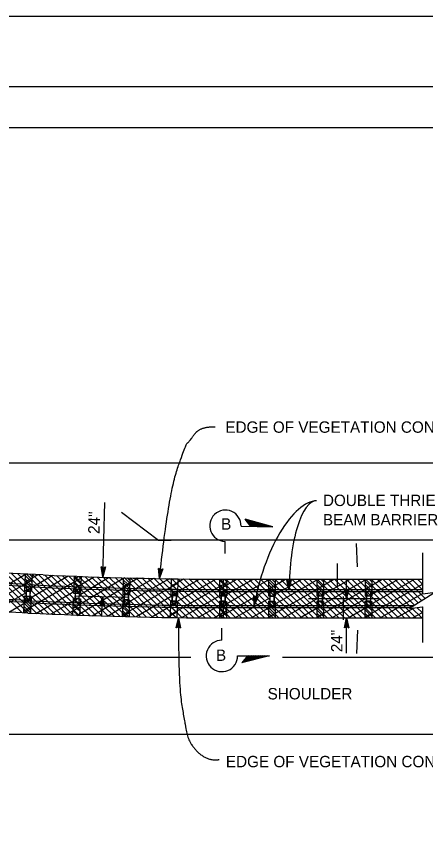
# Model space of a CAD drawing. Extents: x -893 to 867, y -474 to 712.
# Drawn here: x 29 to 280, y 201 to 712 of the extents above; entities that cross this region are included whole.
import ezdxf

# ---------------------------------------------------------------- set-up
doc = ezdxf.new("R2010")
doc.units = 0
for name, color, linetype in [('11 Undefined', 7, 'Continuous'), ('border_PLOTTING-ELEMENTS', 7, 'Continuous'), ('border_rw_22x34_Cut_Lines', 7, 'Continuous'), ('border_SHEET', 7, 'Continuous'), ('pp_PRESENTATION', 7, 'Continuous'), ('rd_ES', 7, 'Continuous'), ('rd_ETW', 7, 'Continuous'), ('tcd_BARRIER-THRIE-BEAM', 7, 'Continuous'), ('tcd_RAILING-anno', 7, 'Continuous')]:
    doc.layers.add(name, color=color, linetype=linetype)

msp = doc.modelspace()

# ---------------------------------------------------------------- linework, layer by layer
at = {"layer": '11 Undefined'}
for p, q in [((3.49, 351.54), (34.89, 369.66)), ((7.49, 370.83), (32.35, 345.97)), ((11.18, 370.67), (36.04, 345.81)), ((14.88, 370.51), (37.8, 347.59)), ((18.57, 370.36), (37.94, 350.98)), ((22.26, 370.2), (34.84, 357.62)), ((25.95, 370.04), (36.68, 359.31)), ((29.65, 369.89), (38.37, 361.16)), ((33.34, 369.73), (38.52, 364.55)), ((33.67, 352.83), (60.76, 368.47)), ((34.17, 364.66), (42.13, 369.26)), ((34.75, 359.23), (51.44, 368.86)), ((35.1, 369.56), (59.96, 344.69)), ((37.03, 369.57), (38.66, 367.94)), ((38.79, 369.4), (63.65, 344.54)), ((42.48, 369.24), (67.35, 344.38)), ((46.18, 369.08), (67.92, 347.34)), ((49.87, 368.93), (68.06, 350.73)), ((53.56, 368.77), (64.96, 357.37)), ((57.25, 368.61), (67.98, 357.88)), ((60.95, 368.46), (68.49, 360.91)), ((64.23, 366.41), (66.92, 368.02)), ((64.64, 368.3), (68.64, 364.3)), ((67.46, 368), (92.73, 343.55)), ((68.33, 368.14), (68.78, 367.69)), ((71.16, 367.91), (96.42, 343.46)), ((74.85, 367.81), (98.13, 345.29)), ((5.78, 347.09), (38.58, 366.02)), ((33.42, 346.91), (68.76, 367.32)), ((34.12, 363.47), (52.58, 345)), ((34.26, 366.86), (56.27, 344.85)), ((63.72, 348.61), (94.88, 367.29)), ((64.08, 360.49), (76.24, 367.78)), ((64.18, 364.23), (85.34, 343.74)), ((64.26, 367.62), (89.04, 343.65)), ((66.15, 344.24), (98.59, 363.69)), ((67.4, 356.65), (85.56, 367.53)), ((78.55, 367.72), (98.21, 348.68)), ((82.24, 367.62), (94.99, 355.28)), ((85.94, 367.52), (96.71, 357.1)), ((89.63, 367.43), (98.47, 358.87)), ((93.33, 367.33), (98.56, 362.27)), ((93.94, 344.37), (127.95, 364)), ((94.09, 350.23), (122.85, 366.83)), ((94.4, 361.95), (103.61, 367.27)), ((94.46, 364.56), (115.83, 343.2)), ((95.1, 367.47), (119.44, 343.12)), ((95.87, 357.02), (113.23, 367.05)), ((97.02, 367.23), (98.64, 365.66)), ((98.71, 367.38), (123.06, 343.03)), ((102.33, 367.3), (126.68, 342.95)), ((105.95, 367.22), (127.53, 345.64)), ((109.57, 367.13), (127.61, 349.09)), ((113.19, 367.05), (124.38, 355.86)), ((116.81, 366.97), (127.38, 356.39)), ((120.43, 366.88), (127.85, 359.46)), ((123.32, 344.58), (157.75, 364.46)), ((123.48, 350.44), (151.23, 366.47)), ((123.77, 362.16), (131.58, 366.67)), ((123.8, 356.4), (141.33, 366.52)), ((123.81, 363.7), (144.61, 342.91)), ((124.05, 366.8), (127.93, 362.92)), ((124.4, 366.65), (148.14, 342.91)), ((127.67, 366.71), (128.01, 366.38)), ((127.93, 366.66), (151.67, 342.92)), ((131.46, 366.67), (155.2, 342.93)), ((134.99, 366.67), (157.78, 343.87)), ((138.65, 366.54), (157.78, 347.42)), ((142.22, 366.52), (154.38, 354.35)), ((145.77, 366.49), (155.99, 356.28)), ((149.33, 366.47), (157.76, 358.04)), ((152.87, 366.46), (157.75, 361.58)), ((153.6, 343.06), (187.71, 362.76)), ((153.61, 348.84), (184.2, 366.51)), ((153.62, 360.39), (164.15, 366.48)), ((153.62, 363.23), (174.17, 342.68)), ((153.63, 366.17), (154.12, 366.46)), ((153.92, 366.46), (177.7, 342.68)), ((156.34, 356.19), (174.18, 366.49)), ((156.42, 366.46), (157.75, 365.12)), ((157.45, 366.47), (181.23, 342.69)), ((160.99, 366.47), (184.76, 342.7)), ((164.52, 366.48), (187.74, 343.25)), ((168.05, 366.48), (187.74, 346.79)), ((171.58, 366.49), (184.34, 353.72)), ((175.11, 366.49), (185.32, 356.28)), ((178.64, 366.5), (187.72, 357.42)), ((182.17, 366.5), (187.71, 360.96)), ((183.57, 348.84), (214.16, 366.51)), ((183.58, 360.39), (194.11, 366.48)), ((183.58, 366.17), (184.08, 366.46)), ((183.58, 363.23), (204.13, 342.68)), ((183.88, 366.46), (207.66, 342.68)), ((185.7, 366.51), (187.71, 364.5)), ((186.3, 356.19), (204.14, 366.49)), ((187.41, 366.47), (211.19, 342.69)), ((190.94, 366.47), (214.72, 342.7)), ((194.47, 366.48), (217.35, 343.61)), ((198, 366.48), (217.34, 347.15)), ((201.53, 366.49), (214.3, 353.72)), ((205.06, 366.49), (215.28, 356.28)), ((208.59, 366.5), (217.32, 357.77)), ((212.12, 366.5), (217.31, 361.31)), ((213.17, 348.84), (243.76, 366.51)), ((213.18, 360.39), (223.71, 366.48)), ((213.18, 363.23), (233.73, 342.68)), ((213.19, 366.17), (213.68, 366.46)), ((213.48, 366.46), (237.26, 342.68)), ((215.65, 366.51), (217.31, 364.85)), ((215.9, 356.19), (233.74, 366.49)), ((217.01, 366.47), (240.79, 342.69)), ((220.55, 366.47), (244.32, 342.7)), ((224.08, 366.48), (246.95, 343.6)), ((227.61, 366.48), (246.94, 347.15)), ((231.14, 366.49), (243.55, 354.08)), ((234.67, 366.49), (244.87, 356.29)), ((238.2, 366.5), (246.92, 357.77)), ((241.73, 366.5), (246.92, 361.31)), ((242.76, 343.1), (277.96, 363.42)), ((242.77, 348.88), (273.22, 366.46)), ((242.78, 360.43), (253.26, 366.49)), ((242.78, 363.26), (263.4, 342.65)), ((242.79, 366.21), (243.28, 366.5)), ((243.09, 366.5), (266.94, 342.65)), ((245.26, 366.51), (246.91, 364.85)), ((245.42, 356.18), (263.24, 366.47)), ((246.63, 366.49), (270.48, 342.64)), ((250.17, 366.49), (274.02, 342.64)), ((253.71, 366.48), (270.99, 349.2)), ((257.25, 366.48), (273.17, 350.56)), ((260.79, 366.48), (275.34, 351.92)), ((264.33, 366.47), (277.52, 353.28)), ((267.87, 366.47), (279.69, 354.64)), ((271.41, 366.46), (277.96, 359.91)), ((274.95, 366.46), (277.96, 363.44)), ((15.1, 346.69), (34.86, 358.1)), ((33.97, 360.08), (34.82, 359.22)), ((36.94, 359.3), (38.33, 360.1)), ((40.97, 345.49), (68.51, 361.4)), ((64.09, 360.83), (67.22, 357.81)), ((67.43, 357.6), (81.65, 343.84)), ((94.29, 357.67), (94.91, 357.05)), ((94.38, 361.11), (112.21, 343.28)), ((97.3, 357.08), (98.44, 357.77)), ((123.72, 360.26), (141.08, 342.9)), ((124.88, 356.45), (127.82, 358.15)), ((130.38, 342.88), (157.76, 358.69)), ((153.62, 359.7), (170.64, 342.67)), ((183.56, 343.06), (217.31, 362.55)), ((183.57, 359.7), (200.6, 342.67)), ((213.16, 343.06), (246.91, 362.55)), ((213.18, 359.7), (230.2, 342.67)), ((242.78, 359.73), (259.86, 342.66)), ((252.01, 342.67), (277.96, 357.65)), ((24.42, 346.3), (38.08, 354.19)), ((33.69, 353.28), (41.51, 345.47)), ((34.4, 356.11), (45.2, 345.31)), ((36.61, 355.85), (38.09, 354.37)), ((37.31, 356.74), (48.89, 345.16)), ((50.29, 345.1), (66.53, 354.48)), ((63.86, 354.1), (74.26, 344.03)), ((63.87, 354.53), (64, 354.61)), ((67.01, 354.53), (77.96, 343.93)), ((67.92, 354.42), (68.21, 354.13)), ((75.47, 344), (95, 355.71)), ((94.49, 353.93), (104.97, 343.45)), ((96.7, 353.63), (98.3, 352.08)), ((97.67, 354.28), (108.59, 343.36)), ((102.45, 343.5), (124.39, 356.17)), ((123.63, 356.81), (124.05, 356.4)), ((123.63, 353.28), (134.02, 342.89)), ((127.02, 353.42), (137.55, 342.89)), ((127.31, 352.93), (127.69, 352.55)), ((140.41, 342.9), (157.58, 352.81)), ((153.61, 352.63), (163.59, 342.66)), ((155.92, 352.81), (157.77, 350.96)), ((156.85, 352.93), (167.12, 342.66)), ((162.89, 342.66), (184.34, 355.04)), ((183.57, 352.63), (193.54, 342.66)), ((185.26, 352.81), (187.73, 350.33)), ((186.49, 356.28), (187.72, 356.99)), ((186.81, 352.93), (197.07, 342.66)), ((192.85, 342.66), (214.3, 355.04)), ((213.17, 352.63), (223.15, 342.66)), ((215.21, 352.81), (217.33, 350.69)), ((216.41, 352.93), (226.68, 342.66)), ((216.44, 356.28), (217.32, 356.78)), ((222.45, 342.66), (243.54, 354.83)), ((242.77, 352.67), (252.78, 342.67)), ((242.78, 356.2), (242.79, 356.19)), ((244.81, 352.81), (246.93, 350.69)), ((246.06, 356.29), (246.92, 356.78)), ((246.06, 352.92), (256.32, 342.66)), ((33.55, 349.89), (37.82, 345.63)), ((33.74, 345.91), (37.83, 348.27)), ((59.61, 344.71), (68.01, 349.56)), ((63.77, 350.7), (70.57, 344.12)), ((84.79, 343.76), (98.3, 351.85)), ((94.11, 350.77), (101.36, 343.53)), ((112.07, 343.28), (127.68, 352.3)), ((123.46, 349.91), (130.49, 342.88)), ((153.61, 349.1), (160.06, 342.65)), ((172.92, 342.67), (187.73, 351.22)), ((183.57, 349.1), (190.02, 342.65)), ((202.88, 342.67), (217.33, 351.02)), ((213.17, 349.1), (219.62, 342.65)), ((232.48, 342.67), (246.93, 351.02)), ((242.77, 349.14), (249.24, 342.67)), ((261.99, 342.66), (272.84, 348.92)), ((271.45, 348.75), (277.56, 342.64)), ((274.59, 349.14), (277.96, 345.77)), ((277.73, 349.53), (277.96, 349.3)), ((33.4, 346.5), (34.13, 345.78)), ((63.69, 347.31), (66.88, 344.22)), ((93.93, 343.88), (94.12, 343.69)), ((94.02, 347.33), (97.74, 343.61)), ((94.12, 343.52), (98.14, 345.93)), ((121.69, 343.07), (127.55, 346.45)), ((123.28, 343.02), (123.44, 342.87)), ((123.37, 346.47), (126.97, 342.87)), ((150.44, 342.92), (157.78, 347.15)), ((153.6, 345.57), (156.53, 342.64)), ((182.96, 342.69), (187.74, 345.45)), ((183.56, 345.57), (186.49, 342.64)), ((212.91, 342.69), (217.34, 345.25)), ((213.16, 345.57), (216.09, 342.64)), ((242.52, 342.69), (246.94, 345.25)), ((242.76, 345.61), (245.69, 342.68)), ((271.97, 342.64), (277.96, 346.1))]:
    msp.add_line(p, q, dxfattribs=at)
at = {"layer": 'border_PLOTTING-ELEMENTS'}
for points in [[(-893.46, -474.04), (866.54, -474.04), (866.54, 711.96), (-893.46, 711.96)], [(-863.46, 668.96), (836.54, 668.96), (836.54, -431.04), (-863.46, -431.04)]]:
    msp.add_lwpolyline(points, close=True, dxfattribs=at)
at = {"layer": 'border_rw_22x34_Cut_Lines'}
msp.add_lwpolyline([(-863.46, 668.96), (836.54, 668.96), (836.54, -431.04), (-863.46, -431.04)], close=True, dxfattribs=at)
at = {"layer": 'border_SHEET'}
msp.add_line((-813.46, 643.95), (811.54, 643.95), dxfattribs=at)
at = {"layer": 'pp_PRESENTATION'}
for p, q in [((166.8, 399.03), (186.33, 398.55)), ((186.33, 398.55), (169.39, 403.32)), ((172.8, 398.88), (169.39, 403.32)), ((184.93, 398.59), (169.74, 402.86)), ((183.53, 398.62), (170.09, 402.4)), ((182.12, 398.66), (170.45, 401.94)), ((180.72, 398.69), (170.8, 401.48)), ((179.32, 398.72), (171.16, 401.02)), ((177.92, 398.76), (171.51, 400.56)), ((176.52, 398.79), (171.86, 400.1)), ((175.11, 398.83), (172.22, 399.64)), ((173.71, 398.86), (172.57, 399.18)), ((156.92, 389.63), (156.74, 382.29)), ((155.01, 328.97), (155, 336.3)), ((164.68, 319.35), (184.22, 319.4)), ((184.22, 319.4), (167.18, 315.01)), ((170.69, 319.36), (167.18, 315.01)), ((182.82, 319.39), (167.54, 315.46)), ((181.41, 319.39), (167.9, 315.91)), ((180.01, 319.39), (168.27, 316.36)), ((178.61, 319.38), (168.63, 316.81)), ((177.21, 319.38), (169, 317.26)), ((175.8, 319.38), (169.36, 317.72)), ((174.4, 319.37), (169.72, 318.17)), ((173, 319.37), (170.09, 318.62)), ((171.6, 319.37), (170.45, 319.07))]:
    msp.add_line(p, q, dxfattribs=at)
for centre, start, end in [((157.16, 399.27), 358.5992, 268.5997), ((155.04, 319.32), 90.1482, 0.1487)]:
    msp.add_arc(centre, 9.64, start, end, dxfattribs=at)
at = {"layer": 'rd_ES'}
for p, q in [((-424.77, 390.62), (346.74, 390.62)), ((-424.77, 318.61), (136.05, 318.61)), ((192.27, 318.61), (345.89, 318.61))]:
    msp.add_line(p, q, dxfattribs=at)
at = {"layer": 'rd_ETW'}
for p, q in [((-424.83, 437.86), (342.21, 437.86)), ((-424.83, 271.37), (341.37, 271.37))]:
    msp.add_line(p, q, dxfattribs=at)
at = {"layer": 'tcd_BARRIER-THRIE-BEAM'}
for p, q in [((45.36, 369.09), (-424.65, 390.62)), ((238.27, 374.14), (237.65, 388.38)), ((36.39, 363.11), (-424.85, 384.24)), ((36.39, 361.93), (-424.84, 383.06)), ((277.96, 382.63), (277.96, 357.55)), ((36.43, 353.27), (-424.81, 374.4)), ((36.43, 352.09), (-424.81, 373.22)), ((225.76, 376.01), (225.76, 361.76)), ((34.38, 369.59), (33.94, 359.26)), ((34.38, 369.59), (33.95, 359.43)), ((34.38, 369.59), (33.95, 359.43)), ((38.72, 369.39), (38.29, 359.25)), ((64.45, 368.21), (64.01, 357.95)), ((68.79, 368.01), (68.36, 357.87)), ((36.14, 345.69), (-424.7, 366.8)), ((94.54, 367.32), (94.27, 357.06)), ((98.65, 367.29), (98.42, 357.05)), ((123.89, 366.65), (123.63, 356.4)), ((128.01, 366.62), (127.77, 356.38)), ((153.63, 366.46), (153.61, 356.19)), ((155.68, 366.46), (277.96, 366.46)), ((155.77, 366.34), (155.79, 356.17)), ((158.09, 366.46), (158.1, 356.28)), ((183.58, 366.46), (183.57, 356.19)), ((187.7, 366.46), (187.72, 356.28)), ((213.19, 366.46), (213.17, 356.19)), ((217.3, 366.46), (217.32, 356.28)), ((242.79, 366.46), (242.78, 356.19)), ((246.91, 366.46), (246.92, 356.28)), ((33.94, 359.26), (37.41, 359.11)), ((35.11, 361.98), (34.71, 353.34)), ((34.91, 359.39), (34.77, 355.93)), ((34.91, 359.39), (38.29, 359.25)), ((34.98, 359.1), (37.31, 359)), ((37.44, 361.88), (37.05, 353.24)), ((37.41, 359.11), (37.28, 355.99)), ((64.01, 357.95), (67.49, 357.8)), ((65.14, 360.55), (64.83, 351.9)), ((64.98, 358.01), (64.84, 354.55)), ((64.98, 358.01), (68.36, 357.87)), ((67.4, 357.72), (65.04, 357.8)), ((67.5, 360.47), (67.19, 351.82)), ((67.49, 357.8), (67.35, 354.52)), ((95.3, 359.71), (94.99, 351.05)), ((97.66, 359.65), (97.36, 350.99)), ((124.64, 359.12), (124.49, 350.46)), ((126.93, 359.08), (126.78, 350.42)), ((154.55, 358.88), (154.55, 350.21)), ((155.68, 360.06), (277.96, 360.06)), ((155.68, 358.88), (277.96, 358.88)), ((156.91, 358.88), (156.91, 350.21)), ((183.48, 358.88), (183.48, 360.06)), ((187.5, 359.72), (183.81, 359.72)), ((183.81, 359.19), (183.81, 359.72)), ((187.5, 359.19), (183.81, 359.19)), ((184.51, 358.88), (184.51, 350.21)), ((186.8, 358.88), (186.8, 350.21)), ((187.5, 359.19), (187.5, 359.72)), ((214.11, 358.88), (214.11, 350.21)), ((216.47, 358.88), (216.47, 350.21)), ((243.71, 358.88), (243.71, 350.21)), ((246.08, 358.88), (246.08, 350.21)), ((33.81, 356.14), (33.37, 345.81)), ((33.8, 355.97), (33.37, 345.81)), ((33.8, 355.97), (33.37, 345.81)), ((33.81, 356.14), (37.28, 355.99)), ((34.77, 355.93), (38.15, 355.78)), ((34.84, 356.22), (37.18, 356.12)), ((38.15, 355.78), (37.72, 345.61)), ((63.88, 354.67), (63.44, 344.44)), ((63.88, 354.67), (67.35, 354.52)), ((64.84, 354.55), (68.22, 354.4)), ((64.91, 356.28), (97.7, 355.42)), ((67.29, 354.57), (64.93, 354.65)), ((68.22, 354.4), (67.79, 344.24)), ((94.19, 353.94), (93.92, 343.54)), ((94.19, 353.94), (97.66, 353.86)), ((94.27, 357.06), (97.75, 356.98)), ((95.04, 357.14), (94.96, 353.68)), ((94.96, 353.68), (98.34, 353.59)), ((95.04, 357.14), (98.42, 357.05)), ((97.46, 353.83), (95.09, 353.91)), ((97.57, 356.98), (95.2, 357.06)), ((97.75, 356.98), (97.66, 353.86)), ((98.34, 353.59), (98.11, 343.5)), ((123.55, 353.27), (123.28, 342.87)), ((123.55, 353.27), (127.02, 353.19)), ((123.63, 356.4), (127.1, 356.32)), ((124.39, 356.47), (124.32, 353.01)), ((124.32, 353.01), (127.7, 352.92)), ((124.39, 356.47), (127.77, 356.38)), ((124.53, 353.22), (126.83, 353.18)), ((124.59, 356.37), (127.1, 356.32)), ((127.1, 356.32), (127.02, 353.19)), ((127.7, 352.92), (127.47, 342.83)), ((153.61, 352.93), (153.6, 342.64)), ((153.61, 356.19), (157.09, 356.19)), ((153.61, 352.93), (157.08, 352.93)), ((154.38, 356.28), (158.1, 356.28)), ((154.38, 356.28), (154.39, 352.82)), ((154.39, 352.82), (157.77, 352.81)), ((156.91, 356.12), (154.55, 356.12)), ((156.91, 352.97), (154.55, 352.97)), ((155.79, 352.75), (155.81, 342.58)), ((157.09, 356.19), (157.08, 352.93)), ((157.77, 352.81), (157.79, 342.63)), ((183.57, 352.93), (183.56, 342.64)), ((183.57, 356.19), (187.05, 356.19)), ((183.57, 352.93), (187.04, 352.93)), ((184.34, 356.28), (187.72, 356.28)), ((184.34, 356.28), (184.34, 352.82)), ((184.34, 352.82), (187.73, 352.81)), ((184.51, 356.12), (186.8, 356.12)), ((184.51, 352.97), (186.8, 352.97)), ((187.05, 356.19), (187.04, 352.93)), ((187.73, 352.81), (187.75, 342.63)), ((208.23, 354.56), (251.48, 354.56)), ((213.17, 352.93), (213.16, 342.64)), ((213.17, 356.19), (216.65, 356.19)), ((213.17, 352.93), (216.64, 352.93)), ((213.94, 356.28), (217.32, 356.28)), ((213.94, 356.28), (213.95, 352.82)), ((213.95, 352.82), (217.33, 352.81)), ((216.47, 356.12), (214.11, 356.12)), ((216.47, 352.97), (214.11, 352.97)), ((216.65, 356.19), (216.64, 352.93)), ((217.33, 352.81), (217.35, 342.63)), ((229.42, 355.75), (229.42, 341.49)), ((242.77, 352.93), (242.76, 342.64)), ((242.77, 352.93), (246.25, 352.93)), ((242.78, 356.19), (246.25, 356.19)), ((243.54, 356.28), (246.92, 356.28)), ((243.54, 356.28), (243.55, 352.82)), ((243.55, 352.82), (246.93, 352.81)), ((246.08, 356.12), (243.71, 356.12)), ((246.08, 352.97), (243.71, 352.97)), ((246.25, 356.19), (246.25, 352.93)), ((246.93, 352.81), (246.95, 342.63)), ((155.68, 350.21), (272.61, 350.21)), ((155.68, 349.03), (270.72, 349.03)), ((183.48, 350.21), (183.48, 349.03)), ((187.5, 349.87), (183.81, 349.87)), ((183.81, 349.34), (183.81, 349.87)), ((187.5, 349.34), (183.81, 349.34)), ((187.5, 349.34), (187.5, 349.87)), ((277.96, 349.56), (277.96, 327.54)), ((155.68, 342.63), (277.96, 342.63)), ((238.27, 335.09), (237.65, 320.85))]:
    msp.add_line(p, q, dxfattribs=at)
for points in [[(183.95, 359.45), (184.06, 359.65), (184.29, 359.65), (184.41, 359.45), (184.29, 359.25), (184.06, 359.25)], [(186.9, 359.45), (187.02, 359.65), (187.25, 359.65), (187.36, 359.45), (187.25, 359.25), (187.02, 359.25)], [(183.95, 349.61), (184.06, 349.81), (184.29, 349.81), (184.41, 349.61), (184.29, 349.41), (184.06, 349.41)], [(186.9, 349.61), (187.02, 349.81), (187.25, 349.81), (187.36, 349.61), (187.25, 349.41), (187.02, 349.41)]]:
    msp.add_lwpolyline(points, close=True, dxfattribs=at)
msp.add_lwpolyline([(277.96, 357.55), (285.96, 358.55), (269.97, 348.56), (277.96, 349.56)], dxfattribs=at)
for centre, radius, start in [((159.9, 2858.08), 2491.63, 267.36515), ((159.9, 2858.08), 2498.03, 267.16602), ((159.9, 2856.9), 2498.03, 267.16602), ((159.9, 2848.24), 2498.03, 267.16602), ((159.9, 2847.06), 2498.03, 267.16602), ((159.9, 2847.06), 2504.43, 267.16602)]:
    msp.add_arc(centre, radius, start, 269.90327, dxfattribs=at)
at = {"layer": 'tcd_RAILING-anno'}
for p, q in [((82.08, 367.67), (83.28, 413.6)), ((116.07, 390.32), (93.36, 407.5)), ((123.98, 390.32), (116.07, 390.32)), ((80.91, 374.02), (80.91, 374.02)), ((83.58, 373.95), (83.58, 373.95)), ((116.12, 373.12), (116.12, 373.12)), ((82.09, 367.98), (82.09, 367.98)), ((118.77, 372.8), (118.77, 372.8)), ((116.73, 367), (116.73, 367)), ((194.9, 366.06), (194.9, 366.06)), ((196.17, 360.06), (194.9, 366.06)), ((194.9, 366.06), (196.22, 365.25)), ((195.25, 365.85), (196.18, 361.45)), ((196.2, 362.82), (195.6, 365.63)), ((195.96, 365.41), (196.21, 364.2)), ((197.57, 366.04), (196.17, 360.06)), ((196.18, 361.43), (197.21, 365.83)), ((196.85, 365.62), (196.2, 362.82)), ((196.21, 364.2), (196.5, 365.41)), ((196.22, 365.25), (197.57, 366.04)), ((197.57, 366.04), (197.57, 366.04)), ((231.45, 354.56), (231.45, 365.93)), ((196.17, 360.06), (196.17, 360.06)), ((230.12, 360.56), (230.12, 360.56)), ((232.79, 360.56), (232.79, 360.56)), ((81.45, 343.77), (81.77, 355.84)), ((81.77, 355.84), (81.77, 355.84)), ((174.55, 356.35), (174.55, 356.35)), ((174.86, 350.21), (174.55, 356.35)), ((174.55, 356.35), (175.72, 355.34)), ((174.86, 356.08), (175.09, 351.59)), ((177.18, 355.9), (174.86, 350.21)), ((175.09, 351.57), (176.79, 355.75)), ((175.32, 352.94), (175.17, 355.81)), ((176.41, 355.6), (175.32, 352.94)), ((175.49, 355.54), (175.55, 354.3)), ((175.55, 354.3), (176.02, 355.45)), ((175.72, 355.34), (177.18, 355.9)), ((177.18, 355.9), (177.18, 355.9)), ((231.45, 354.56), (231.45, 354.56)), ((80.27, 349.88), (80.27, 349.88)), ((82.94, 349.81), (82.94, 349.81)), ((174.86, 350.21), (174.86, 350.21)), ((128.35, 342.54), (128.35, 342.54)), ((231.45, 321.1), (231.45, 342.63)), ((231.45, 342.63), (231.45, 342.63)), ((127.01, 336.54), (127.01, 336.54)), ((129.68, 336.54), (129.68, 336.54)), ((230.11, 336.63), (230.11, 336.63)), ((232.78, 336.63), (232.78, 336.63))]:
    msp.add_line(p, q, dxfattribs=at)
for points in [[(83.58, 373.95), (82.09, 367.98), (80.91, 374.02), (81.26, 373.79), (82.12, 369.37), (83.22, 373.74), (82.86, 373.54), (82.16, 370.75), (81.61, 373.57), (81.96, 373.35), (82.2, 372.13), (82.5, 373.34), (82.22, 373.18), (80.91, 374.02), (82.22, 373.18)], [(118.77, 372.8), (116.73, 367), (116.12, 373.12), (116.45, 372.86), (116.89, 368.38), (118.39, 372.63), (118.02, 372.46), (117.06, 369.74), (116.77, 372.61), (117.1, 372.36), (117.22, 371.12), (117.64, 372.3), (117.35, 372.16), (116.12, 373.12), (117.35, 372.16)], [(232.79, 360.56), (231.45, 354.56), (230.12, 360.56), (230.47, 360.35), (231.44, 355.95), (232.43, 360.35), (232.08, 360.14), (231.45, 357.33), (230.83, 360.14), (231.18, 359.92), (231.45, 358.71), (231.72, 359.93), (231.45, 359.76), (230.12, 360.56), (231.45, 359.76)], [(80.27, 349.88), (81.77, 355.84), (82.94, 349.81), (82.59, 350.03), (81.74, 354.45), (80.63, 350.08), (80.99, 350.28), (81.69, 353.08), (82.24, 350.25), (81.89, 350.47), (81.66, 351.7), (81.35, 350.48), (81.63, 350.64), (82.94, 349.81), (81.63, 350.64)], [(127.01, 336.54), (128.35, 342.54), (129.68, 336.54), (129.33, 336.76), (128.35, 341.15), (127.37, 336.76), (127.72, 336.97), (128.35, 339.78), (128.97, 336.97), (128.62, 337.18), (128.35, 338.4), (128.07, 337.18), (128.35, 337.34), (129.68, 336.54), (128.35, 337.34)], [(230.11, 336.63), (231.45, 342.63), (232.78, 336.63), (232.42, 336.85), (231.45, 341.24), (230.46, 336.85), (230.82, 337.06), (231.45, 339.87), (232.07, 337.06), (231.71, 337.27), (231.44, 338.49), (231.17, 337.27), (231.45, 337.43), (232.78, 336.63), (231.45, 337.43)]]:
    msp.add_lwpolyline(points, close=True, dxfattribs=at)
for centre, major_axis, ratio, start_param, end_param in [((200.72, 356.88), (-15.15, -57.4), 0.402448, 3.259248, 4.933984), ((211.94, 361.69), (-1.07, -52.92), 0.297495, 3.138972, 4.749164)]:
    msp.add_ellipse(centre, major_axis=major_axis, ratio=ratio, start_param=start_param, end_param=end_param, dxfattribs=at)
for points in [[(116.73, 367), (122.24, 418.36), (133.24, 450.16), (134.46, 450.16), (141.8, 460.55), (150.97, 459.94)], [(128.35, 342.54), (128.35, 302.8), (132.02, 278.95), (135.08, 264.89), (146.69, 254.49), (153.42, 255.72)]]:
    msp.add_open_spline(points, degree=2, dxfattribs=at)

# ---------------------------------------------------------------- texts
at = {"layer": 'pp_PRESENTATION'}
for p in [(154.55, 396.88), (151.37, 316.27)]:
    msp.add_text('B', height=7, rotation=359.8884, dxfattribs=at).set_placement(p)
at = {"layer": 'tcd_RAILING-anno'}
for s, p in [('EDGE OF VEGETATION CONTROL', (157.13, 456.38)), ('DOUBLE THRIE', (216.98, 411.38)), ('BEAM BARRIER', (216.98, 399.48)), ('SHOULDER', (183.04, 292.62)), ('EDGE OF VEGETATION CONTROL', (157.46, 250.95))]:
    msp.add_text(s, height=7, dxfattribs=at).set_placement(p)
for rotation, p in [(88.5014, (79.95, 394.17)), (90, (228.98, 321.63))]:
    msp.add_text('24"', height=7, rotation=rotation, dxfattribs=at).set_placement(p)

doc.saveas('drawing.dxf')
